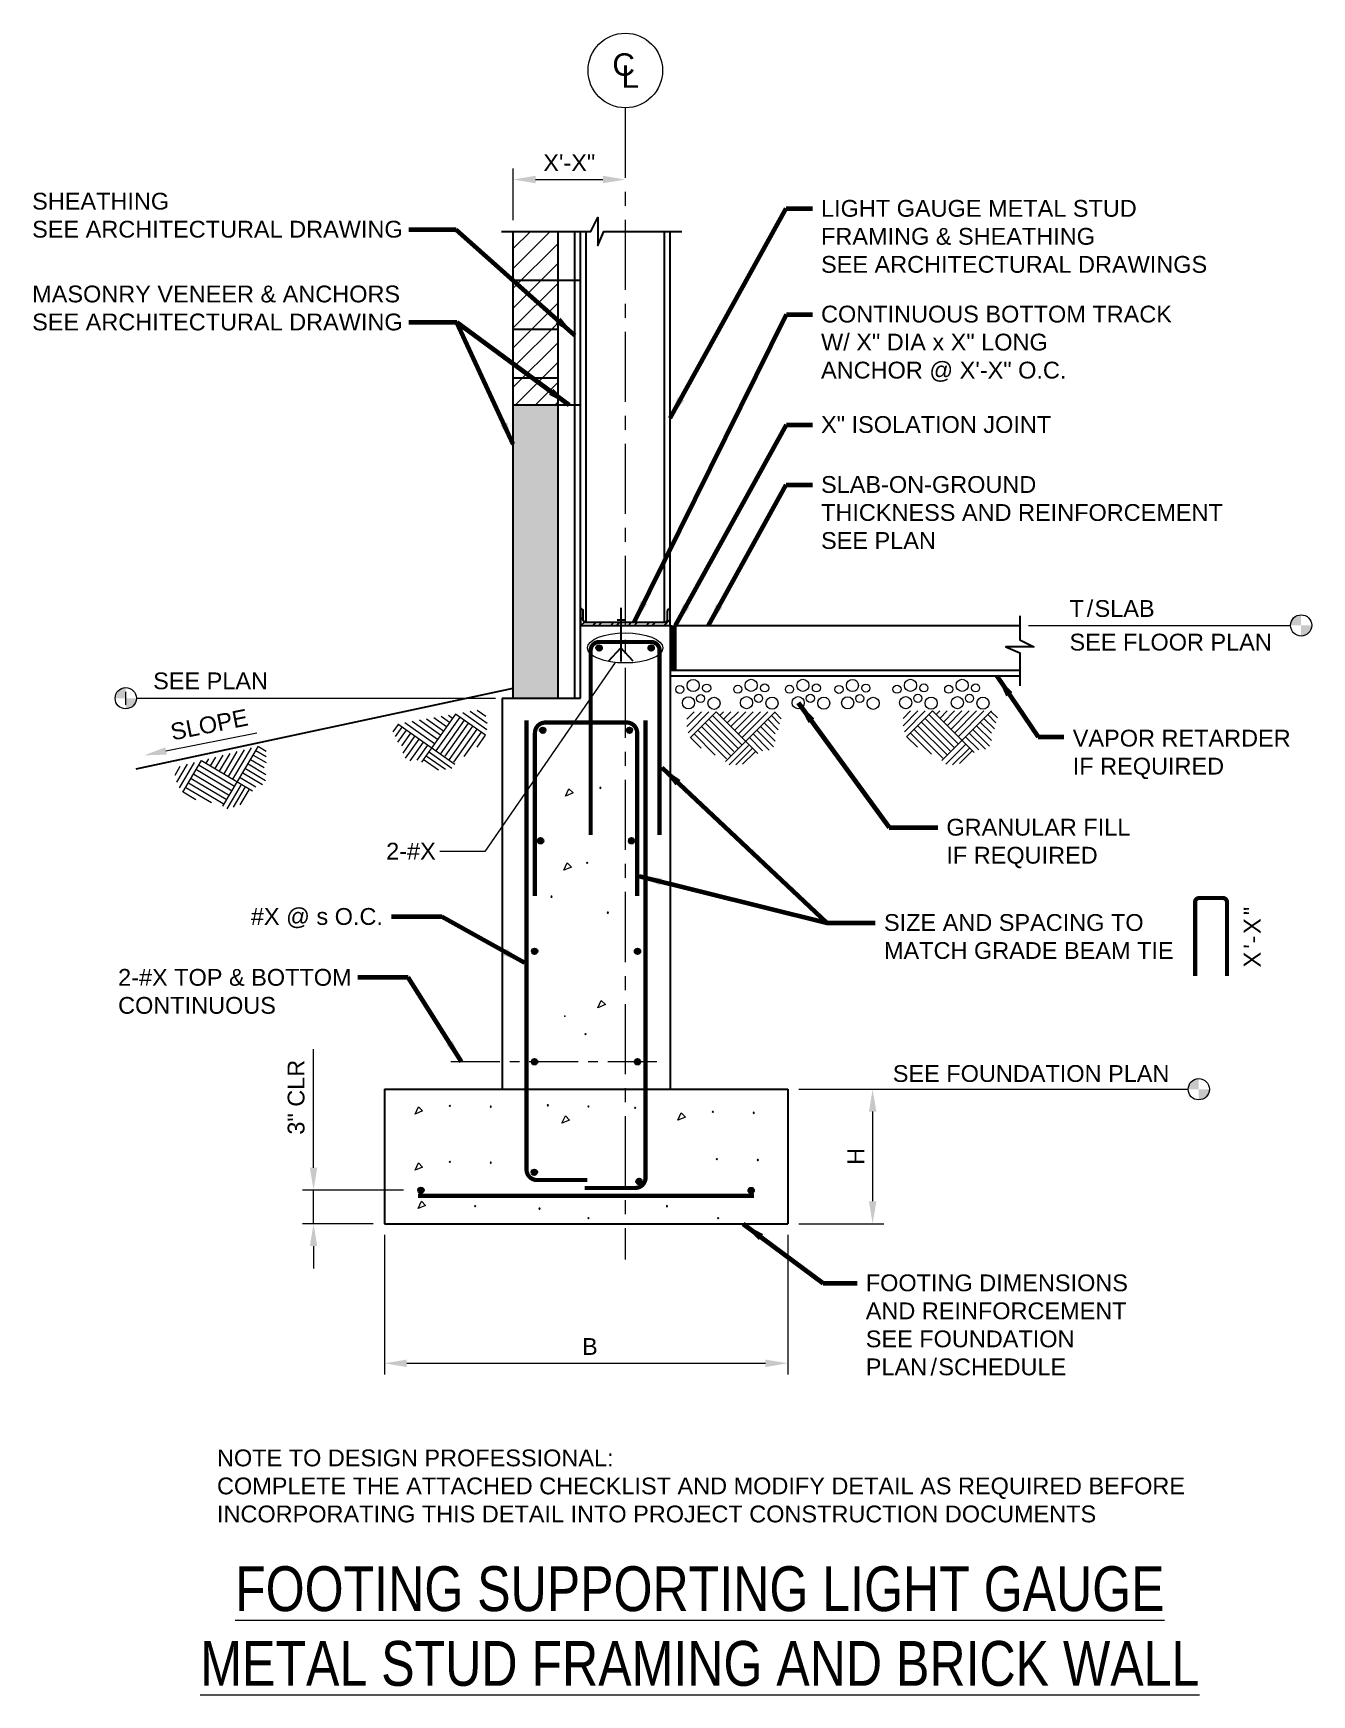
# Model space of a CAD drawing. Header units: inches. Extents: x -142 to -27, y 1594 to 1742.
import ezdxf

# ---------------------------------------------------------------- set-up
doc = ezdxf.new("R2010")
doc.units = ezdxf.units.IN
doc.header["$LTSCALE"] = 5
doc.header["$MEASUREMENT"] = 0
doc.linetypes.add('CENTER', pattern=[2, 1.25, -0.25, 0.25, -0.25])
doc.linetypes.add('CENTERX2', pattern=[4, 2.5, -0.5, 0.5, -0.5])
for name, color, linetype, lineweight in [('S-ANNO-DIMS', 1, 'Continuous', 20), ('S-ANNO-TEXT', 7, 'Continuous', 20), ('S-DELT-PATT', 7, 'Continuous', 15), ('S-DETL', 3, 'Continuous', 30), ('S-GRID', 9, 'CENTER', 20), ('S-GRID-IDEN', 9, 'Continuous', 20)]:
    doc.layers.add(name, color=color, linetype=linetype, lineweight=lineweight)
doc.styles.add('Romans', font='arial.ttf')
doc.dimstyles.get("Standard").update_dxf_attribs({"dimtxt": 0.18, "dimasz": 0.18, "dimexe": 0.18, "dimexo": 0.0625, "dimgap": 0.09, "dimtad": 0, "dimtih": 1, "dimtoh": 1, "dimdec": 4, "dimzin": 0, "dimdsep": 46, "dimtxsty": 'Standard', "dimcen": 0.09, "dimadec": 0, "dimazin": 0, "dimtfac": 1, "dimtdec": 4, "dimtofl": 0, "dimtmove": 0, "dimatfit": 3, "dimfxl": 1, "dimtolj": 1, "dimtzin": 0, "dimarcsym": 0})

# ---------------------------------------------------------------- blocks, each defined once
blk = doc.blocks.new('*D0')
at = {"layer": 'Defpoints', "color": 0, "transparency": 16777216}
for p in [(-110.25, 1636.09), (-74.25, 1636.09), (-74.25, 1623.63)]:
    blk.add_point(p, dxfattribs=at)
at = {"layer": 'S-ANNO-DIMS', "transparency": 16777216}
for p, q in [((-110.25, 1635.09), (-110.25, 1622.63)), ((-74.25, 1635.09), (-74.25, 1622.63)), ((-108.25, 1623.63), (-76.25, 1623.63))]:
    blk.add_line(p, q, dxfattribs=at)
for points in [[(-108.25, 1623.96), (-108.25, 1623.29), (-110.25, 1623.63)], [(-76.25, 1623.96), (-76.25, 1623.29), (-74.25, 1623.63)]]:
    blk.add_solid(points, dxfattribs=at)
at = {"layer": 'S-ANNO-DIMS', "transparency": 16777216, "insert": (-91.91, 1625.13), "char_height": 1.5, "attachment_point": 5, "style": 'Romans'}
blk.add_mtext('\\A1;B', dxfattribs=at)
blk = doc.blocks.new('*D1')
at = {"layer": 'Defpoints', "color": 0, "transparency": 16777216}
for p in [(-74.25, 1648.09), (-74.25, 1636.09), (-66.68, 1636.09)]:
    blk.add_point(p, dxfattribs=at)
at = {"layer": 'S-ANNO-DIMS', "transparency": 16777216}
for p, q in [((-73.25, 1648.09), (-65.68, 1648.09)), ((-66.68, 1646.09), (-66.68, 1638.09)), ((-73.25, 1636.09), (-65.68, 1636.09))]:
    blk.add_line(p, q, dxfattribs=at)
for points in [[(-67.01, 1646.09), (-66.34, 1646.09), (-66.68, 1648.09)], [(-67.01, 1638.09), (-66.34, 1638.09), (-66.68, 1636.09)]]:
    blk.add_solid(points, dxfattribs=at)
at = {"layer": 'S-ANNO-DIMS', "transparency": 16777216, "insert": (-68.18, 1642.09), "char_height": 1.5, "attachment_point": 5, "rotation": 90, "style": 'Romans'}
blk.add_mtext('\\A1;H', dxfattribs=at)
blk = doc.blocks.new('*D2')
at = {"layer": 'Defpoints', "color": 0, "transparency": 16777216}
for p in [(-88.75, 1730.88), (-88.75, 1729.29), (-98.75, 1724.66)]:
    blk.add_point(p, dxfattribs=at)
at = {"layer": 'S-ANNO-DIMS', "transparency": 16777216}
for p, q in [((-98.75, 1725.66), (-98.75, 1730.29)), ((-96.75, 1729.29), (-90.75, 1729.29))]:
    blk.add_line(p, q, dxfattribs=at)
for points in [[(-96.75, 1729.63), (-96.75, 1728.96), (-98.75, 1729.29)], [(-90.75, 1729.63), (-90.75, 1728.96), (-88.75, 1729.29)]]:
    blk.add_solid(points, dxfattribs=at)
at = {"layer": 'S-ANNO-DIMS', "transparency": 16777216, "insert": (-93.75, 1730.79), "char_height": 1.5, "attachment_point": 5, "style": 'Romans'}
blk.add_mtext('\\A1;X\'-X"', dxfattribs=at)
blk = doc.blocks.new('*D3')
at = {"layer": 'Defpoints', "color": 0, "transparency": 16777216}
for p in [(-107.53, 1639.09), (-116.57, 1636.09), (-110.25, 1636.09)]:
    blk.add_point(p, dxfattribs=at)
at = {"layer": 'S-ANNO-DIMS', "transparency": 16777216}
for p, q in [((-116.57, 1641.09), (-116.57, 1651.66)), ((-108.53, 1639.09), (-117.57, 1639.09)), ((-116.57, 1636.09), (-116.57, 1639.09)), ((-111.25, 1636.09), (-117.57, 1636.09)), ((-116.57, 1634.09), (-116.57, 1632.09))]:
    blk.add_line(p, q, dxfattribs=at)
for points in [[(-116.9, 1641.09), (-116.24, 1641.09), (-116.57, 1639.09)], [(-116.9, 1634.09), (-116.24, 1634.09), (-116.57, 1636.09)]]:
    blk.add_solid(points, dxfattribs=at)
at = {"layer": 'S-ANNO-DIMS', "transparency": 16777216, "insert": (-118.12, 1647.38), "char_height": 1.5, "attachment_point": 5, "rotation": 90, "style": 'Romans'}
blk.add_mtext('\\A1;3" CLR', dxfattribs=at)

msp = doc.modelspace()

# ---------------------------------------------------------------- hatches: boundary and pattern name
at = {"layer": 'S-ANNO-TEXT'}
h = msp.add_hatch(color=256, dxfattribs=at)
h.dxf.hatch_style = 1
edge = h.paths.add_edge_path()
edge.add_arc((-28.4361482, 1689.4925988), 0.945832, 90, 180)
edge.add_line((-29.3819802, 1689.4925988), (-28.4361482, 1689.4925988))
edge.add_line((-28.4361482, 1689.4925988), (-28.4361482, 1690.4384308))
edge = h.paths.add_edge_path()
edge.add_line((-28.4361482, 1689.4925988), (-28.4361482, 1688.5467668))
edge.add_arc((-28.4361482, 1689.4925988), 0.945832, 270, 360)
edge.add_line((-27.4903162, 1689.4925988), (-28.4361482, 1689.4925988))
h = msp.add_hatch(color=256, dxfattribs=at)
h.dxf.hatch_style = 1
edge = h.paths.add_edge_path()
edge.add_arc((-133.3288527, 1682.9925988), 0.945832, 90, 180)
edge.add_line((-134.2746846, 1682.9925988), (-133.3288527, 1682.9925988))
edge.add_line((-133.3288527, 1682.9925988), (-133.3288527, 1683.9384308))
edge = h.paths.add_edge_path()
edge.add_line((-133.3288527, 1682.9925988), (-133.3288527, 1682.0467668))
edge.add_arc((-133.3288527, 1682.9925988), 0.945832, 270, 360)
edge.add_line((-132.3830207, 1682.9925988), (-133.3288527, 1682.9925988))
h = msp.add_hatch(color=256, dxfattribs=at)
h.dxf.hatch_style = 1
edge = h.paths.add_edge_path()
edge.add_arc((-37.5719442, 1648.0913136), 0.945832, 90, 180)
edge.add_line((-38.5177762, 1648.0913136), (-37.5719442, 1648.0913136))
edge.add_line((-37.5719442, 1648.0913136), (-37.5719442, 1649.0371455))
edge = h.paths.add_edge_path()
edge.add_line((-37.5719442, 1648.0913136), (-37.5719442, 1647.1454816))
edge.add_arc((-37.5719442, 1648.0913136), 0.945832, 270, 360)
edge.add_line((-36.6261122, 1648.0913136), (-37.5719442, 1648.0913136))
at = {"layer": 'S-DELT-PATT'}
h = msp.add_hatch(dxfattribs=at)
h.set_pattern_fill('ANSI31', color=256, scale=10)
h.set_pattern_definition([(45, (-458.1698, 718.468), (-0.8838835, 0.8838835), [])])
h.paths.add_polyline_path([(-98.7513302, 1709.1624632), (-94.7513302, 1709.1624632), (-94.7513302, 1724.6575022), (-98.7513302, 1724.6575022)])
h = msp.add_hatch(dxfattribs=at)
h.set_pattern_fill('AR-SAND', color=256, scale=0.25)
h.set_pattern_definition([(37.5, (-458.16977, 718.46806), (-0.01574834, 0.48170594), [0, -0.38, 0, -0.425, 0, -0.40625]), (7.5, (-458.16977, 718.46806), (0.44244418, 0.7055365), [0, -0.205, 0, -0.3425, 0, -0.13125]), (327.5, (-458.47727, 718.46806), (0.77853547, 0.00141476), [0, -0.125, 0, -0.45, 0, -0.5875]), (317.5, (-458.4773, 718.46806), (0.75153165, 0.2194189), [0, -0.0625, 0, -0.295, 0, -0.3375])])
h.paths.add_polyline_path([(-98.7513302, 1709.1624632), (-94.7513302, 1709.1624632), (-94.7513302, 1682.9925988), (-98.7513302, 1682.9925988)])
at = {"layer": 'S-DETL'}
h = msp.add_hatch(dxfattribs=at)
h.set_pattern_fill('ANSI32', color=256, scale=3)
h.set_pattern_definition([(45, (-218.5582, 1193.4684), (-0.7954951, 0.7954951), []), (45, (-218.0279, 1193.4684), (-0.7954951, 0.7954951), [])])
h.paths.add_polyline_path([(-89.1515669, 1689.7425988), (-92.2513302, 1689.7425988, -0.4142135624), (-92.5013302, 1689.9925988), (-92.5013302, 1690.7425988, 0.4142135624), (-92.7513302, 1690.9925988), (-92.7513302, 1689.4925988), (-89.1515669, 1689.4925988)])
h.paths.add_polyline_path([(-88.7513302, 1689.7425988), (-89.1515669, 1689.7425988), (-89.1515669, 1689.4925988), (-88.7513302, 1689.4925988)])
h.paths.add_polyline_path([(-84.7513302, 1690.9925988, 0.4142135624), (-85.0013302, 1690.7425988), (-85.0013302, 1689.9925988, -0.4142135624), (-85.2513302, 1689.7425988), (-88.7513302, 1689.7425988), (-88.7513302, 1689.4925988), (-84.7513302, 1689.4925988)])
h = msp.add_hatch(color=256, dxfattribs=at)
h.dxf.hatch_style = 1
h.paths.add_polyline_path([(-91.3386138, 1687.483867, 0.0947853979), (-91.3209638, 1687.3915986), (-90.8562637, 1687.3915986, 0.0947853979), (-90.8386138, 1687.483867, 1)])
h.paths.add_polyline_path([(-90.8562637, 1687.3915986), (-91.3209638, 1687.3915986, 0.6788531939)])
h = msp.add_hatch(color=256, dxfattribs=at)
h.dxf.hatch_style = 1
h.paths.add_polyline_path([(-86.6888302, 1687.483867, 0.0947853979), (-86.6711802, 1687.3915986), (-86.2064802, 1687.3915986, 0.0947853979), (-86.1888302, 1687.483867, 1)])
h.paths.add_polyline_path([(-86.2064802, 1687.3915986), (-86.6711802, 1687.3915986, 0.6788531939)])
h = msp.add_hatch(color=256, dxfattribs=at)
h.dxf.hatch_style = 1
h.paths.add_polyline_path([(-96.3700202, 1680.1328057, -0.0947853979), (-96.3523702, 1680.2250742), (-95.8876702, 1680.2250742, -0.0947853979), (-95.8700202, 1680.1328057, -1)])
h.paths.add_polyline_path([(-95.8876702, 1680.2250742), (-96.3523702, 1680.2250742, -0.6788531939)])
h = msp.add_hatch(color=256, dxfattribs=at)
h.dxf.hatch_style = 1
h.paths.add_polyline_path([(-88.1326402, 1680.1328057, 0.0947853979), (-88.1502902, 1680.2250742), (-88.6149902, 1680.2250742, 0.0947853979), (-88.6326402, 1680.1328057, 1)])
h.paths.add_polyline_path([(-88.6149902, 1680.2250742), (-88.1502902, 1680.2250742, 0.6788531939)])
h = msp.add_hatch(color=256, dxfattribs=at)
h.dxf.hatch_style = 1
h.paths.add_polyline_path([(-96.5638302, 1670.2696777, 0.0947853979), (-96.5461802, 1670.1774093), (-96.0814802, 1670.1774093, 0.0947853979), (-96.0638302, 1670.2696777, 1)])
h.paths.add_polyline_path([(-96.0814802, 1670.1774093), (-96.5461802, 1670.1774093, 0.6788531939)])
h = msp.add_hatch(color=256, dxfattribs=at)
h.dxf.hatch_style = 1
h.paths.add_polyline_path([(-87.9388302, 1670.2696777, -0.0947853979), (-87.9564802, 1670.1774093), (-88.4211802, 1670.1774093, -0.0947853979), (-88.4388302, 1670.2696777, -1)])
h.paths.add_polyline_path([(-88.4211802, 1670.1774093), (-87.9564802, 1670.1774093, -0.6788531939)])
h = msp.add_hatch(color=256, dxfattribs=at)
h.dxf.hatch_style = 1
h.paths.add_polyline_path([(-97.0915946, 1660.4065395, 0.0947853979), (-97.0739446, 1660.314271), (-96.6092446, 1660.314271, 0.0947853979), (-96.5915946, 1660.4065395, 1)])
h.paths.add_polyline_path([(-96.6092446, 1660.314271), (-97.0739446, 1660.314271, 0.6788531939)])
h = msp.add_hatch(color=256, dxfattribs=at)
h.dxf.hatch_style = 1
h.paths.add_polyline_path([(-87.4110658, 1660.4065395, -0.0947853979), (-87.4287158, 1660.314271), (-87.8934158, 1660.314271, -0.0947853979), (-87.9110658, 1660.4065395, -1)])
h.paths.add_polyline_path([(-87.8934158, 1660.314271), (-87.4287158, 1660.314271, -0.6788531939)])
h = msp.add_hatch(color=256, dxfattribs=at)
h.dxf.hatch_style = 1
h.paths.add_polyline_path([(-97.0914274, 1650.5525417, 0.0947853979), (-97.0771628, 1650.4596896), (-96.6127734, 1650.4426993, 0.0947853979), (-96.5917617, 1650.5342608, 1)])
h.paths.add_polyline_path([(-96.6127734, 1650.4426993), (-97.0771628, 1650.4596896, 0.6788531939)])
h = msp.add_hatch(color=256, dxfattribs=at)
h.dxf.hatch_style = 1
h.paths.add_polyline_path([(-87.4112329, 1650.5525417, -0.0947853979), (-87.4254976, 1650.4596896), (-87.889887, 1650.4426993, -0.0947853979), (-87.9108986, 1650.5342608, -1)])
h.paths.add_polyline_path([(-87.889887, 1650.4426993), (-87.4254976, 1650.4596896, -0.6788531939)])
h = msp.add_hatch(color=256, dxfattribs=at)
h.dxf.hatch_style = 1
h.paths.add_polyline_path([(-97.1200486, 1640.680263, 0.0947853979), (-97.1023986, 1640.5879945), (-96.6376986, 1640.5879945, 0.0947853979), (-96.6200486, 1640.680263, 1)])
h.paths.add_polyline_path([(-96.6376986, 1640.5879945), (-97.1023986, 1640.5879945, 0.6788531939)])
h = msp.add_hatch(color=256, dxfattribs=at)
h.dxf.hatch_style = 1
h.paths.add_polyline_path([(-107.2360303, 1639.0713768, 0.0947853979), (-107.2183804, 1638.9791083), (-106.7536803, 1638.9791083, 0.0947853979), (-106.7360303, 1639.0713768, 1)])
h.paths.add_polyline_path([(-106.7536803, 1638.9791083), (-107.2183804, 1638.9791083, 0.6788531939)])
h = msp.add_hatch(color=256, dxfattribs=at)
h.dxf.hatch_style = 1
h.paths.add_polyline_path([(-87.7727768, 1639.8627602, 0.0947853979), (-87.7551268, 1639.7704917), (-87.2904268, 1639.7704917, 0.0947853979), (-87.2727768, 1639.8627602, 1)])
h.paths.add_polyline_path([(-87.2904268, 1639.7704917), (-87.7551268, 1639.7704917, 0.6788531939)])
h = msp.add_hatch(color=256, dxfattribs=at)
h.dxf.hatch_style = 1
h.paths.add_polyline_path([(-77.7684226, 1639.0477694, 0.0947853979), (-77.7507726, 1638.955501), (-77.2860726, 1638.955501, 0.0947853979), (-77.2684226, 1639.0477694, 1)])
h.paths.add_polyline_path([(-77.2860726, 1638.955501), (-77.7507726, 1638.955501, 0.6788531939)])

# ---------------------------------------------------------------- linework, layer by layer
at = {"layer": 'S-ANNO-TEXT'}
for p, q in [((-52.7733418, 1689.4925988), (-29.3819802, 1689.4925988)), ((-89.6577031, 1686.1864807), (-101.2833141, 1669.3148606)), ((-133.3288527, 1682.4170154), (-133.3288527, 1683.5681822)), ((-132.3830207, 1682.9925988), (-100.3455877, 1682.9925988)), ((-101.2833141, 1669.3148606), (-105.3089548, 1669.3148606)), ((-66.6760157, 1648.0913136), (-38.5177762, 1648.0913136))]:
    msp.add_line(p, q, dxfattribs=at)
msp.add_lwpolyline([(-129.7377783, 1678.285514), (-121.6169076, 1679.9098066)], dxfattribs=at)
for centre in [(-28.4361482, 1689.4925988), (-133.3288527, 1682.9925988), (-37.5719442, 1648.0913136)]:
    msp.add_circle(centre, 0.945832, dxfattribs=at)
msp.add_ellipse((-88.763722, 1687.483867), major_axis=(-3.3644128, 0), ratio=0.4, dxfattribs=at)
msp.add_solid([(-129.6724017, 1677.9586547), (-131.6989341, 1677.8932542), (-129.8031549, 1678.6123733)], dxfattribs=at)
at = {"layer": 'S-DELT-PATT'}
for p, q in [((-96.7513302, 1720.2816103), (-98.7513302, 1720.2816103)), ((-101.1982251, 1681.3746301), (-101.955398, 1681.909442)), ((-63.9501576, 1680.5425855), (-62.6391773, 1681.8535657)), ((-63.9501576, 1681.1980756), (-63.2946674, 1681.8535657)), ((-63.8395436, 1679.9977093), (-61.9836872, 1681.8535657)), ((-63.6481815, 1679.5335813), (-61.3281971, 1681.8535657)), ((-61.3281971, 1681.8535657), (-57.6104783, 1678.1358469)), ((-61.000452, 1681.5258206), (-60.6727069, 1681.8535657)), ((-60.6727069, 1681.1980756), (-60.0172168, 1681.8535657)), ((-60.497732, 1677.4401097), (-56.084276, 1681.8535657)), ((-60.3449619, 1680.8703305), (-59.3617267, 1681.8535657)), ((-60.0172168, 1680.5425855), (-58.7062365, 1681.8535657)), ((-59.6894717, 1680.2148404), (-58.0507464, 1681.8535657)), ((-59.3617267, 1679.8870953), (-57.3952563, 1681.8535657)), ((-59.0339816, 1679.5593503), (-56.7397662, 1681.8535657)), ((-109.0242131, 1680.6602507), (-109.5009498, 1679.9852893)), ((-108.6827281, 1680.4190506), (-109.2846509, 1679.5668538)), ((-103.963222, 1677.0855345), (-109.0613146, 1680.6864565)), ((-105.765217, 1678.9257953), (-108.4153222, 1680.797637)), ((-105.497811, 1679.3043818), (-107.7693298, 1680.9088175)), ((-105.230405, 1679.6829682), (-107.1233373, 1681.019998)), ((-103.8933753, 1681.5759005), (-106.9266479, 1677.2814713)), ((-104.9629991, 1680.0615547), (-106.4773449, 1681.1311785)), ((-104.6955931, 1680.4401411), (-105.8313525, 1681.242359)), ((-103.5147888, 1681.3084946), (-105.6439486, 1678.2940851)), ((-103.1362023, 1681.0410886), (-105.2792739, 1678.0069832)), ((-104.4281872, 1680.8187276), (-105.1853601, 1681.3535395)), ((-102.7576159, 1680.7736826), (-104.8450456, 1677.8183435)), ((-104.1607812, 1681.1973141), (-104.5393677, 1681.46472)), ((-102.3790294, 1680.5062767), (-104.4803723, 1677.5312496)), ((-101.2135037, 1679.683034), (-103.8933753, 1681.5759005)), ((-101.103637, 1680.1728948), (-103.2473828, 1681.687081)), ((-101.0870446, 1680.7286377), (-102.6013904, 1681.7982615)), ((-83.2503343, 1680.4569715), (-81.939354, 1681.7679518)), ((-83.2503343, 1681.1124617), (-82.5948441, 1681.7679518)), ((-83.1397203, 1679.9120954), (-81.2838639, 1681.7679518)), ((-82.9483582, 1679.4479674), (-80.6283738, 1681.7679518)), ((-81.939354, 1680.4569715), (-79.3638514, 1677.8814689)), ((-81.611609, 1680.7847166), (-79.0531572, 1678.2262567)), ((-81.2838639, 1681.1124617), (-78.6572166, 1678.4858144)), ((-80.9561188, 1681.4402067), (-78.3465225, 1678.8306104)), ((-80.6283738, 1681.7679518), (-76.910655, 1678.050233)), ((-80.3006287, 1681.4402067), (-79.9728836, 1681.7679518)), ((-79.9728836, 1681.1124617), (-79.3173935, 1681.7679518)), ((-79.7979087, 1677.3544958), (-75.3844527, 1681.7679518)), ((-79.6451386, 1680.7847166), (-78.6619034, 1681.7679518)), ((-79.3173935, 1680.4569715), (-78.0064132, 1681.7679518)), ((-78.9896484, 1680.1292265), (-77.3509231, 1681.7679518)), ((-78.6619034, 1679.8014814), (-76.695433, 1681.7679518)), ((-78.3341583, 1679.4737363), (-76.0399429, 1681.7679518)), ((-76.695433, 1680.4569715), (-75.3844527, 1679.1459913)), ((-76.3676879, 1680.7847166), (-75.3844527, 1679.8014814)), ((-76.0399429, 1681.1124617), (-75.0976185, 1680.1701291)), ((-75.7121978, 1681.4402067), (-74.9744519, 1680.7024526)), ((-75.4165718, 1681.7358328), (-74.8322597, 1681.1515125)), ((-62.6391773, 1680.5425855), (-60.0636747, 1677.9670828)), ((-62.3114322, 1680.8703305), (-59.7529805, 1678.3118706)), ((-61.9836872, 1681.1980756), (-59.3570399, 1678.5714283)), ((-61.6559421, 1681.5258206), (-59.0463458, 1678.9162243)), ((-57.3952563, 1680.5425855), (-56.084276, 1679.2316052)), ((-57.0675112, 1680.8703305), (-56.084276, 1679.8870953)), ((-56.7397662, 1681.1980756), (-55.7974417, 1680.255743)), ((-56.4120211, 1681.5258206), (-55.6742752, 1680.7880665)), ((-56.1163951, 1681.8214467), (-55.532083, 1681.2371264)), ((-108.3041417, 1680.1516446), (-109.0729792, 1679.0631342)), ((-107.9255552, 1679.8842386), (-108.7277731, 1678.7484793)), ((-107.5469688, 1679.6168327), (-108.6165926, 1678.1024869)), ((-107.1683823, 1679.3494267), (-108.3823251, 1677.6307578)), ((-106.7897958, 1679.0820208), (-107.9759137, 1677.4027357)), ((-102.000443, 1680.2388707), (-104.0878726, 1677.2835316)), ((-101.6218565, 1679.9714648), (-103.152908, 1677.8038315)), ((-101.24327, 1679.7040588), (-102.0093079, 1678.6195222)), ((-82.9225892, 1679.4737363), (-81.9836979, 1678.5348451)), ((-82.5948441, 1679.8014814), (-80.7183152, 1677.9249443)), ((-82.2670991, 1680.1292265), (-79.7086474, 1677.5707666)), ((-77.6786682, 1679.4737363), (-76.5147226, 1678.3097825)), ((-77.3509231, 1679.8014814), (-75.8971607, 1678.3477108)), ((-77.0231781, 1680.1292265), (-75.5353138, 1678.6413622)), ((-63.6224125, 1679.5593503), (-62.6835212, 1678.620459)), ((-63.2946674, 1679.8870953), (-61.4181385, 1678.0105582)), ((-62.9669224, 1680.2148404), (-60.4084707, 1677.6563805)), ((-58.3784915, 1679.5593503), (-57.2145459, 1678.3953964)), ((-58.0507464, 1679.8870953), (-56.596984, 1678.4333247)), ((-57.7230014, 1680.2148404), (-56.2351371, 1678.7269761)), ((-128.228466, 1674.6003104), (-126.5546011, 1677.4221594)), ((-126.5546011, 1677.4221594), (-122.0326565, 1674.7398314)), ((-126.1559574, 1677.1856918), (-125.9194899, 1677.5843355)), ((-125.7573138, 1676.9492243), (-125.2843787, 1677.7465116)), ((-125.3586701, 1676.7127568), (-124.6492675, 1677.9086877)), ((-124.9600265, 1676.4762892), (-124.0141564, 1678.0708639)), ((-124.6580129, 1673.3513831), (-121.4737116, 1678.7195684)), ((-124.5613828, 1676.2398217), (-123.3790452, 1678.23304)), ((-124.1627391, 1676.0033542), (-122.743934, 1678.3952161)), ((-123.7640955, 1675.7668867), (-122.1088228, 1678.5573923)), ((-122.1831142, 1677.5236374), (-120.9871833, 1676.8142348)), ((-121.9466467, 1677.9222811), (-120.8004744, 1677.2423876)), ((-121.7101792, 1678.3209247), (-120.8128402, 1677.7886343)), ((-121.4968855, 1678.6805013), (-120.7861716, 1678.2589131)), ((-106.4112094, 1678.8146148), (-107.3608668, 1677.4701043)), ((-105.4189584, 1676.570752), (-106.6989781, 1677.4748649)), ((-104.8053984, 1676.6241519), (-106.5186535, 1677.8342709)), ((-104.21741, 1676.7256516), (-106.2260573, 1678.144414)), ((-79.4863625, 1677.0429413), (-77.7474619, 1678.7818419)), ((-78.889678, 1677.0426436), (-77.4065005, 1678.5258211)), ((-78.2759508, 1677.094086), (-77.1678283, 1678.2022084)), ((-60.1370098, 1677.1216923), (-58.3981092, 1678.8605929)), ((-59.5403254, 1677.036454), (-58.0571479, 1678.5196315)), ((-58.9265982, 1677.1728369), (-57.8184757, 1678.2809594)), ((-128.9328697, 1676.1383437), (-128.4599346, 1676.935631)), ((-128.7706935, 1675.5032325), (-127.8248234, 1677.0978071)), ((-128.5287096, 1675.0026635), (-127.1897123, 1677.2599832)), ((-127.2640037, 1676.2262284), (-124.1520996, 1674.3803017)), ((-127.0275361, 1676.624872), (-123.8326863, 1674.7297504)), ((-126.7910686, 1677.0235157), (-123.6169582, 1675.1406962)), ((-123.1289843, 1675.9290628), (-121.7132492, 1675.08927)), ((-122.8925168, 1676.3277065), (-121.124271, 1675.2788113)), ((-122.6560493, 1676.7263501), (-120.8463267, 1675.6528585)), ((-122.4195817, 1677.1249938), (-120.8250071, 1676.1791237)), ((-128.2098738, 1674.6316538), (-127.0678793, 1673.9542453)), ((-127.9734062, 1675.0302974), (-125.6909401, 1673.6763769)), ((-127.7369387, 1675.4289411), (-124.6250346, 1673.5830144)), ((-127.5004712, 1675.8275847), (-124.3678297, 1673.9693638)), ((-124.2790702, 1673.126595), (-123.0244562, 1675.2416588)), ((-123.7008627, 1673.2739335), (-122.6307526, 1675.0779555)), ((-123.1189435, 1673.47562), (-122.319435, 1674.8234541))]:
    msp.add_line(p, q, dxfattribs=at)
at = {"layer": 'S-DELT-PATT', "color": 7, "linetype": 'Continuous', "flags": 128}
for points in [[(-93.407245, 1674.5391989), (-94.081508, 1674.2515485), (-93.7821377, 1674.9140916)], [(-93.5590006, 1667.9188558), (-94.2332636, 1667.6312054), (-93.9338933, 1668.2937485)], [(-90.5271212, 1655.6448686), (-91.2013842, 1655.3572183), (-90.902014, 1656.0197613)], [(-106.8410584, 1646.152564), (-107.5153214, 1645.8649137), (-107.2159511, 1646.5274567)], [(-93.7250746, 1645.3425021), (-94.3993375, 1645.0548518), (-94.0999673, 1645.7173949)], [(-83.3754443, 1645.6100957), (-84.0497073, 1645.3224454), (-83.750337, 1645.9849884)], [(-106.8410584, 1641.1497968), (-107.5153214, 1640.8621465), (-107.2159511, 1641.5246896)], [(-106.5658604, 1637.7276385), (-107.2401233, 1637.4399882), (-106.9407531, 1638.1025312)]]:
    msp.add_lwpolyline(points, close=True, dxfattribs=at)
for points in [[(-91.0250461, 1674.9956182, 1), (-90.9213661, 1674.9956182, 1)], [(-92.2073307, 1668.3049517, 1), (-92.1036507, 1668.3049517, 1)], [(-95.3907459, 1665.2770247, 1), (-95.2870659, 1665.2770247, 1)], [(-90.3588662, 1663.8572887, 1), (-90.2551862, 1663.8572887, 1)], [(-92.3588665, 1653.0030375, 1), (-92.2551865, 1653.0030375, 1)], [(-104.4588594, 1646.6089833, 1), (-104.3551794, 1646.6089833, 1)], [(-100.8084788, 1646.532962, 1), (-100.7047988, 1646.532962, 1)], [(-95.7085754, 1646.6562724, 1), (-95.6048954, 1646.6562724, 1)], [(-92.0926611, 1646.5487069, 1), (-91.9889811, 1646.5487069, 1)], [(-87.9177026, 1646.4290644, 1), (-87.8140226, 1646.4290644, 1)], [(-80.9932454, 1646.066515, 1), (-80.8895654, 1646.066515, 1)], [(-77.3428647, 1645.9904937, 1), (-77.2391847, 1645.9904937, 1)], [(-80.631311, 1641.8516843, 1), (-80.527631, 1641.8516843, 1)], [(-76.9809303, 1641.775663, 1), (-76.8772503, 1641.775663, 1)], [(-104.4588594, 1641.6062161, 1), (-104.3551794, 1641.6062161, 1)], [(-100.8084788, 1641.5301948, 1), (-100.7047988, 1641.5301948, 1)], [(-102.1990824, 1637.6534573, 1), (-102.0954024, 1637.6534573, 1)], [(-96.4583609, 1637.4376637, 1), (-96.3546809, 1637.4376637, 1)], [(-85.0837725, 1637.6534573, 1), (-84.9800925, 1637.6534573, 1)], [(-92.0926611, 1636.5803128, 1), (-91.9889811, 1636.5803128, 1)], [(-80.5100811, 1636.5803128, 1), (-80.4064011, 1636.5803128, 1)]]:
    msp.add_lwpolyline(points, format="xyb", close=True, dxfattribs=at)
at = {"layer": 'S-DELT-PATT'}
for centre, radius in [((-83.8879194, 1683.778341), 0.3599856), ((-82.6889049, 1684.1265145), 0.5399784), ((-82.0315562, 1682.9661234), 0.3599856), ((-81.4898904, 1683.8943988), 0.3599856), ((-78.7106812, 1683.7949685), 0.3599856), ((-77.5116667, 1684.1431421), 0.5399784), ((-76.854318, 1682.982751), 0.3599856), ((-76.3126521, 1683.9110264), 0.3599856), ((-74.0958008, 1683.7949685), 0.3599856), ((-72.8967862, 1684.1431421), 0.5399784), ((-72.2394375, 1682.982751), 0.3599856), ((-71.6977717, 1683.9110264), 0.3599856), ((-69.680237, 1683.778341), 0.3599856), ((-68.4812225, 1684.1265145), 0.5399784), ((-67.8238738, 1682.9661234), 0.3599856), ((-67.2822079, 1683.8943988), 0.3599856), ((-64.5029988, 1683.7949685), 0.3599856), ((-63.3039842, 1684.1431421), 0.5399784), ((-62.6466355, 1682.982751), 0.3599856), ((-62.1049697, 1683.9110264), 0.3599856), ((-59.8881183, 1683.7949685), 0.3599856), ((-58.6891038, 1684.1431421), 0.5399784), ((-58.0317551, 1682.982751), 0.3599856), ((-57.4900893, 1683.9110264), 0.3599856), ((-83.1145129, 1682.5793264), 0.5399784), ((-80.8323542, 1682.540703), 0.5399784), ((-77.9372746, 1682.595954), 0.5399784), ((-75.6551159, 1682.5573305), 0.5399784), ((-73.3223942, 1682.595954), 0.5399784), ((-71.0402355, 1682.5573305), 0.5399784), ((-68.9068305, 1682.5793264), 0.5399784), ((-66.6246717, 1682.540703), 0.5399784), ((-63.7295922, 1682.595954), 0.5399784), ((-61.4474335, 1682.5573305), 0.5399784), ((-59.1147118, 1682.595954), 0.5399784), ((-56.8325531, 1682.5573305), 0.5399784)]:
    msp.add_circle(centre, radius, dxfattribs=at)
at = {"layer": 'S-DELT-PATT', "color": 7, "linetype": 'Continuous'}
msp.add_point((-94.1380199, 1654.6200911), dxfattribs=at)
at = {"layer": 'S-DETL', "linetype": 'Continuous'}
for p, q in [((-98.7513302, 1682.9925988), (-98.7513302, 1724.6575022)), ((-94.7513302, 1682.9925988), (-94.7513302, 1724.6575022)), ((-93.2513302, 1682.9925988), (-93.2513302, 1724.6575022)), ((-92.7513302, 1689.4925988), (-92.7513302, 1724.6575022)), ((-92.2513302, 1689.7425988), (-92.2513302, 1724.6575022)), ((-85.2513302, 1689.7425988), (-85.2513302, 1724.6575022)), ((-84.7513302, 1689.4925988), (-84.7513302, 1724.6575022)), ((-92.7513302, 1720.2816103), (-98.7513302, 1720.2816103)), ((-94.7513302, 1715.9188944), (-98.7513302, 1715.9188944)), ((-94.7513302, 1711.5561785), (-98.7513302, 1711.5561785)), ((-92.7513302, 1709.1624632), (-98.7513302, 1709.1624632)), ((-92.7513302, 1689.4925988), (-84.7513302, 1689.4925988)), ((-92.7513302, 1682.9925988), (-92.7513302, 1689.4925988)), ((-84.7513302, 1689.4925988), (-84.7513302, 1648.0913136)), ((-84.6263302, 1685.4925988), (-84.6263302, 1689.4159078)), ((-84.5013302, 1685.4925988), (-84.5013302, 1689.4040437)), ((-84.3763302, 1685.4925988), (-84.3763302, 1689.4159078)), ((-84.2769397, 1689.4925988), (-53.5489217, 1689.4925988)), ((-84.2513302, 1685.4925988), (-84.2513302, 1689.4925988)), ((-84.7513302, 1685.4925988), (-53.5489217, 1685.4925988)), ((-84.7513302, 1684.9925988), (-53.5489217, 1684.9925988)), ((-132.4141531, 1676.7047579), (-98.7513302, 1683.8875929)), ((-99.7513302, 1682.9925988), (-99.7513302, 1648.0913136)), ((-99.7513302, 1682.9925988), (-92.7513302, 1682.9925988)), ((-110.2513302, 1648.0913136), (-74.2513302, 1648.0913136)), ((-110.2513302, 1648.0913136), (-110.2513302, 1636.0913136)), ((-74.2513302, 1648.0913136), (-74.2513302, 1636.0913136)), ((-110.2513302, 1636.0913136), (-74.2513302, 1636.0913136))]:
    msp.add_line(p, q, dxfattribs=at)
at = {"layer": 'S-DETL'}
for p, q in [((-89.1515669, 1691.0548631), (-89.1515669, 1686.2746032)), ((-89.4892236, 1690.0026191), (-88.7513302, 1690.0026191)), ((-90.2562167, 1686.3143473), (-89.1515669, 1687.5010492)), ((-88.0469171, 1686.3143473), (-89.1515669, 1687.5010492)), ((-99.7513302, 1680.9925988), (-99.7513302, 1660.5715024))]:
    msp.add_line(p, q, dxfattribs=at)
at = {"layer": 'S-DETL', "linetype": 'Continuous'}
for points in [[(-99.788215, 1724.6575022), (-91.8266533, 1724.6575022), (-91.2044684, 1725.901872), (-91.2044684, 1723.4131324), (-90.6576065, 1724.6575022), (-83.6905668, 1724.6575022)], [(-53.5489217, 1690.3425988), (-53.5489217, 1688.2164161), (-52.3045519, 1687.5942312), (-54.7932915, 1687.5942312), (-53.5489217, 1687.0473693), (-53.5489217, 1684.0876492)]]:
    msp.add_lwpolyline(points, dxfattribs=at)
at = {"layer": 'S-DETL'}
msp.add_lwpolyline([(-85.0013302, 1690.7425988), (-85.0013302, 1689.9925988, -0.4142135624), (-85.2513302, 1689.7425988), (-92.2513302, 1689.7425988, -0.4142135624), (-92.5013302, 1689.9925988), (-92.5013302, 1690.7425988, 0.4142135624), (-92.7513302, 1690.9925988), (-92.7513302, 1689.4925988), (-84.7513302, 1689.4925988), (-84.7513302, 1690.9925988, 0.4142135624)], format="xyb", close=True, dxfattribs=at)
at = {"layer": 'S-DETL', "linetype": 'Continuous', "const_width": 0.375}
for points in [[(-91.0886138, 1688.0130259, 0.4142135624), (-91.8386138, 1687.2630259), (-91.8386138, 1670.7925286)], [(-86.4388302, 1688.0130259, -0.4142135624), (-85.6888302, 1687.2630259), (-85.6888302, 1670.7925286)], [(-97.5638302, 1681.0140873), (-97.5638302, 1640.9239814, 0.4142135624), (-96.6263302, 1639.9864814), (-92.1263302, 1639.9864814)], [(-96.8138018, 1679.8890873, -0.4142135624), (-95.8763018, 1680.8265873), (-88.6263586, 1680.8265873, -0.4142135624), (-87.6888586, 1679.8890873)], [(-92.3763302, 1639.2788136), (-87.8763302, 1639.2788136, 0.4142135624), (-86.9388302, 1640.2163136), (-86.9388302, 1681.0140873)], [(-37.5268747, 1665.160208, 0.4142135624), (-37.9018747, 1664.785208), (-37.9018747, 1658.2096623)], [(-35.4275917, 1665.160208, -0.4142135624), (-35.0525917, 1664.785208), (-35.0525917, 1658.2096623)]]:
    msp.add_lwpolyline(points, format="xyb", dxfattribs=at)
for points in [[(-91.0886138, 1688.0130259), (-86.4388302, 1688.0130259)], [(-96.8138302, 1679.8828057), (-96.8138302, 1665.3381086)], [(-87.6888302, 1679.8828057), (-87.6888302, 1665.3381086)], [(-37.5268747, 1665.160208), (-35.4275917, 1665.160208)], [(-107.2388755, 1638.5711457), (-77.2637849, 1638.5711457)]]:
    msp.add_lwpolyline(points, dxfattribs=at)
at = {"layer": 'S-DETL'}
for centre in [(-91.0886138, 1687.483867), (-86.4388302, 1687.483867), (-96.1200202, 1680.1328057), (-88.3826402, 1680.1328057), (-96.3138302, 1670.2696777), (-88.1888302, 1670.2696777), (-96.8415946, 1660.4065395), (-87.6610658, 1660.4065395), (-96.8415946, 1650.5434012), (-87.6610658, 1650.5434012), (-96.8700486, 1640.680263), (-106.9860303, 1639.0713768), (-87.5227768, 1639.8627602), (-77.5184226, 1639.0477694)]:
    msp.add_circle(centre, 0.25, dxfattribs=at)
at = {"layer": 'S-DETL', "linetype": 'Continuous', "extrusion": (0, 0, -1)}
msp.add_ellipse((-84.5013302, 1689.4925988), major_axis=(-0.25, 0), ratio=0.3542207071, start_param=3.1415926536, end_param=6.2831853072, dxfattribs=at)
at = {"layer": 'S-GRID', "linetype": 'CENTERX2', "ltscale": 0.5}
msp.add_line((-88.7513302, 1735.69794), (-88.7513302, 1632.8853239), dxfattribs=at)
at = {"layer": 'S-GRID', "linetype": 'CENTER', "ltscale": 0.7}
msp.add_line((-85.9427631, 1650.5434012), (-104.8081577, 1650.5434012), dxfattribs=at)
at = {"layer": 'S-GRID-IDEN'}
msp.add_circle((-88.7513302, 1739.0245489), 3.326609, dxfattribs=at)

# ---------------------------------------------------------------- texts
at = {"layer": 'S-ANNO-TEXT', "style": 'Romans'}
for s, insert, char_height, attachment_point in [('{\\T1.2;C}', (-89.906471, 1740.5586554), 2, 1), ('{\\T1.2;L}', (-89.0914145, 1739.4904425), 2, 1), ('\\A1;SHEATHING\\PSEE ARCHITECTURAL DRAWING', (-141.6800198, 1728.1095794), 1.499999989, 1), ('\\A1;LIGHT GAUGE METAL STUD \\PFRAMING & SHEATHING \\PSEE ARCHITECTURAL DRAWINGS', (-71.2814822, 1727.469949), 1.499999989, 1), ('\\A1;MASONRY VENEER & ANCHORS\\PSEE ARCHITECTURAL DRAWING', (-141.6800198, 1719.8273475), 1.499999989, 1), ('\\A1;CONTINUOUS BOTTOM TRACK\\PW/ X" DIA x X" LONG\\PANCHOR @ X\'-X" O.C.', (-71.2814822, 1718.0321489), 1.499999989, 1), ('\\A1;X" ISOLATION JOINT', (-71.2814822, 1708.1748399), 1.499999989, 1), ('\\A1;SLAB-ON-GROUND \\PTHICKNESS AND REINFORCEMENT\\PSEE PLAN', (-71.2814822, 1702.8226501), 1.499999989, 1), ('\\A1;GRANULAR FILL\\PIF REQUIRED', (-60.0972313, 1672.2295071), 1.499999989, 1), ('\\A1;2-#X', (-110.0903326, 1670.0904404), 1.49999999, 1), ('\\A1;#X @ s O.C.', (-110.3765636, 1664.2642364), 1.499999989, 3), ('\\A1;SIZE AND SPACING TO \\PMATCH GRADE BEAM TIE', (-65.6652687, 1663.7238165), 1.499999989, 1), ('\\A1;2-#X TOP & BOTTOM\\PCONTINUOUS', (-134.0119138, 1658.8291321), 1.499999989, 1), ('\\A1;SEE FOUNDATION PLAN', (-64.8760157, 1650.2434964), 1.499999989, 1), ('\\A1;FOOTING DIMENSIONS \\PAND REINFORCEMENT \\PSEE FOUNDATION \\PPLA{\\T1.2;N/}SCHEDULE', (-67.2905217, 1631.5592874), 1.499999989, 1), ('NOTE TO DESIGN PROFESSIONAL: \\PCOMPLETE THE ATTACHED CHECKLIST AND MODIFY DETAIL AS REQUIRED BEFORE \\PINCORPORATING THIS DETAIL INTO PROJECT CONSTRUCTION DOCUMENTS', (-125.186277, 1615.9327632), 1.499999989, 1), ('{\\W0.8;\\LFOOTING SUPPORTING LIGHT GAUGE \\PMETAL STUD FRAMING AND BRICK WALL}', (-82.0981123, 1605.5091615), 4, 2)]:
    msp.add_mtext(s, dxfattribs=dict(at, insert=insert, char_height=char_height, attachment_point=attachment_point))
at = {"layer": 'S-ANNO-TEXT', "char_height": 1.499999989, "line_spacing_factor": 1.2, "style": 'Romans'}
for s, insert, attachment_point in [('\\A1;{\\T1.2;T/}SLAB \\PSEE FLOOR PLAN', (-49.1058405, 1689.4920872), 4), ('\\A1;SEE PLAN', (-130.8830207, 1685.2937584), 1)]:
    msp.add_mtext(s, dxfattribs=dict(at, insert=insert, attachment_point=attachment_point))
at = {"layer": 'S-ANNO-TEXT', "attachment_point": 1, "style": 'Romans'}
for s, insert, char_height, rotation in [('\\A1;SLOPE', (-129.4538717, 1680.690081), 1.49999999, 11.310736142), ('\\A1;{\\T1.2;X\'-X"}', (-33.5525917, 1658.9596623), 1.499999989, 90)]:
    msp.add_mtext(s, dxfattribs=dict(at, insert=insert, char_height=char_height, rotation=rotation))
at = {"layer": 'S-ANNO-TEXT', "linetype": 'Continuous', "insert": (-48.8176906, 1680.1822005), "char_height": 1.5, "attachment_point": 1, "style": 'Romans'}
msp.add_mtext('\\A1;\\pxql;VAPOR RETARDER \\PIF REQUIRED', dxfattribs=at)

# ---------------------------------------------------------------- dimensions: what is measured, and where the dimension line sits
at = {"layer": 'S-ANNO-DIMS'}
for base, p1, p2, text, override, picture, middle in [((-88.7513302, 1729.2920057), (-98.7513302, 1724.6575022), (-88.7513302, 1730.8805899), 'X\'-X"', {"dimscale": 16, "dimtxt": 0.09375, "dimasz": 0.125, "dimexe": 0.0625, "dimgap": 0.0625, "dimtih": 0, "dimtoh": 0, "dimdec": 5, "dimlfac": 1, "dimrnd": 0.03125, "dimzin": 7, "dimlunit": 4, "dimtxsty": 'Romans', "dimcen": 0.125, "dimse2": 1, "dimclrd": 256, "dimclre": 256, "dimclrt": 256, "dimadec": 4, "dimtdec": 5, "dimtofl": 1, "dimtvp": 1, "dimfrac": 2, "dimtzin": 3, "dimlwd": 65535, "dimlwe": 65535}, '*D2', (-93.7513302, 1729.2920057)), ((-74.2513302, 1623.6263385), (-110.2513302, 1636.0913136), (-74.2513302, 1636.0913136), 'B', {"dimscale": 16, "dimtxt": 0.09375, "dimasz": 0.125, "dimexe": 0.0625, "dimgap": 0.0625, "dimtih": 0, "dimtoh": 0, "dimdec": 5, "dimlfac": 1, "dimrnd": 0.03125, "dimzin": 7, "dimlunit": 4, "dimtxsty": 'Romans', "dimcen": 0.125, "dimclrd": 256, "dimclre": 256, "dimclrt": 256, "dimadec": 4, "dimtdec": 5, "dimtofl": 1, "dimtvp": 1, "dimfrac": 2, "dimtzin": 3, "dimlwd": 65535, "dimlwe": 65535}, '*D0', (-91.9084316, 1623.6263385))]:
    dim = msp.add_linear_dim(base=base, p1=p1, p2=p2, text=text, dimstyle='Standard', override=override, dxfattribs=at)
    dim.commit()
    dim.dimension.update_dxf_attribs({"geometry": picture, "text_midpoint": middle, "dimtype": 128})
for base, p1, p2, text, picture, middle in [((-116.5683375, 1636.0913136), (-107.530271, 1639.0913136), (-110.2513302, 1636.0913136), '3" CLR', '*D3', (-116.5683375, 1647.375761)), ((-66.6760157, 1636.0913136), (-74.2513302, 1648.0913136), (-74.2513302, 1636.0913136), 'H', '*D1', (-66.6760157, 1642.0913136))]:
    dim = msp.add_linear_dim(base=base, p1=p1, p2=p2, angle=90, text=text, dimstyle='Standard', override={"dimscale": 16, "dimtxt": 0.09375, "dimasz": 0.125, "dimexe": 0.0625, "dimgap": 0.0625, "dimtih": 0, "dimtoh": 0, "dimdec": 5, "dimlfac": 1, "dimrnd": 0.03125, "dimzin": 7, "dimlunit": 4, "dimtxsty": 'Romans', "dimcen": 0.125, "dimclrd": 256, "dimclre": 256, "dimclrt": 256, "dimadec": 4, "dimtdec": 5, "dimtofl": 1, "dimtvp": 1, "dimfrac": 2, "dimtzin": 3, "dimlwd": 65535, "dimlwe": 65535}, dxfattribs=at)
    dim.commit()
    dim.dimension.update_dxf_attribs({"geometry": picture, "text_midpoint": middle, "dimtype": 128})

# ---------------------------------------------------------------- leaders
at = {"layer": 'S-ANNO-TEXT'}
for points in [[(-84.7513302, 1707.9783051), (-74.3854607, 1726.6938576), (-72.0575736, 1726.6938576)], [(-93.2513302, 1715.3803869), (-103.8303905, 1724.8079082), (-108.0635467, 1724.8079082)], [(-93.7513302, 1709.1624632), (-103.7737299, 1716.5256763), (-108.0635467, 1716.5256763)], [(-98.7513302, 1705.6627588), (-103.7737299, 1716.5256763), (-108.0635467, 1716.5256763)], [(-87.965179, 1689.7425988), (-74.3593693, 1717.2560575), (-72.0314822, 1717.2560575)], [(-84.2769397, 1689.4925988), (-74.3593693, 1707.3987485), (-72.0314822, 1707.3987485)], [(-81.3386463, 1689.4925988), (-74.3854607, 1702.0465587), (-72.0575736, 1702.0465587)], [(-55.6054103, 1684.9925988), (-51.9153547, 1679.54298), (-49.6022259, 1679.54298)], [(-73.3223942, 1682.595954), (-65.1950023, 1671.4534157), (-60.8733227, 1671.4534157)], [(-85.5013302, 1676.819989), (-70.7625281, 1662.9482367), (-66.4408485, 1662.9482367)], [(-87.5013302, 1667.1015201), (-70.7625281, 1662.9482367), (-66.4408485, 1662.9482367)], [(-97.7513302, 1659.3784601), (-105.1228119, 1663.488145), (-109.6004722, 1663.488145)], [(-103.3563369, 1650.5434012), (-108.137255, 1658.0535523), (-112.6149153, 1658.0535523)], [(-78.2453971, 1636.0913136), (-71.1035878, 1630.783196), (-68.0666131, 1630.783196)]]:
    msp.add_leader(points, dimstyle='Standard', override={"dimscale": 16, "dimtxt": 0.09375, "dimasz": 0.125, "dimexe": 0.0625, "dimgap": 0.0625, "dimtad": 0, "dimtih": 0, "dimtoh": 0, "dimdec": 5, "dimlfac": 16, "dimrnd": 0.03125, "dimzin": 7, "dimlunit": 4, "dimtxsty": 'Romans', "dimcen": 0.125, "dimclrd": 256, "dimclre": 256, "dimclrt": 256, "dimadec": 4, "dimtdec": 5, "dimtofl": 1, "dimtvp": 1, "dimfrac": 2, "dimtzin": 3, "dimlwd": 65535, "dimlwe": 65535}, dxfattribs=at)

doc.saveas('drawing.dxf')
